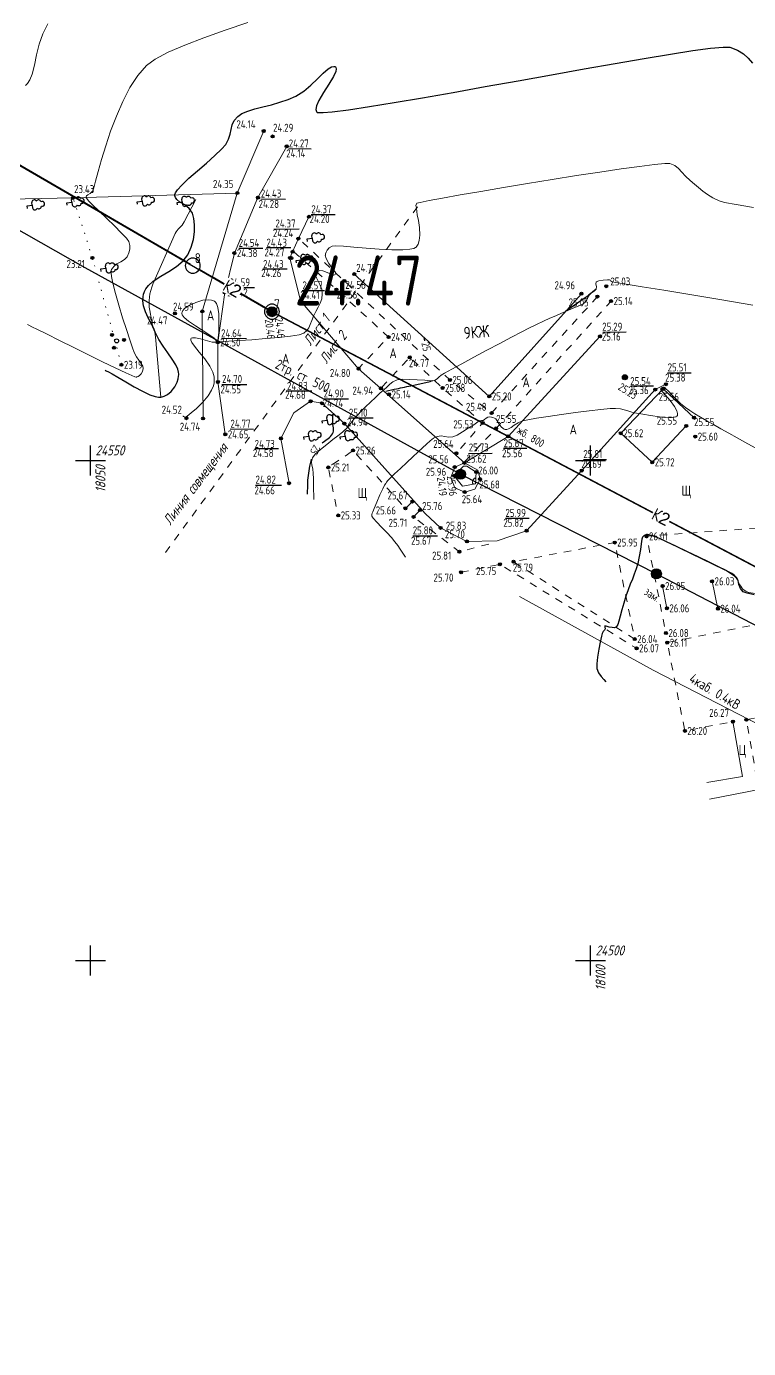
# Model space of a CAD drawing. Header units: metres. Extents: x 2491 to 4492, y 1184 to 2058.
# Drawn here: x 2635.6 to 2707.8, y 1467.5 to 1599.6 of the extents above; entities that cross this region are included whole.
import ezdxf
from ezdxf.enums import TextEntityAlignment as Align

# ---------------------------------------------------------------- set-up
doc = ezdxf.new("R2010")
doc.units = ezdxf.units.M
for name, pattern in [('g5_01_5x1_5', [1.5, 0.75, -0.75]), ('g5_366', [0.85, 0.1, -0.75]), ('осеваяX2', [4, 2.5, -0.5, 0.5, -0.5])]:
    doc.linetypes.add(name, pattern=pattern)
for name, color, linetype, transparency in [('02_Сетка', 7, 'Continuous', 0.6), ('03_Здания и строения', 7, 'Continuous', 0.6), ('06_Инженерно-технические сооружения', 7, 'Continuous', 0.6), ('10_Границы покрытий и угодий', 7, 'Continuous', 0.6), ('12_Рельеф', 7, 'Continuous', 0.6), ('13_Растительность', 7, 'Continuous', 0.6), ('14_Ограждения', 7, 'Continuous', 0.6), ('19_Горизонтали', 7, 'Continuous', 0.6), ('30_Канализация', 7, 'Continuous', 0.6), ('32_Теплосеть', 7, 'Continuous', 0.6), ('33_Газопровод', 7, 'Continuous', 0.6), ('37_Кабель низкого напряжения', 7, 'Continuous', 0.6), ('44_Крышки колодцев', 7, 'Continuous', 0.6), ('45_Номера колодцев', 7, 'Continuous', 0.6), ('61_Отметки высоты поверхности', 7, 'Continuous', 0.6)]:
    doc.layers.add(name, color=color, linetype=linetype, transparency=transparency)
doc.layers.add('rastr', color=7, linetype='Continuous')
doc.layers.add('Сетка', color=7, linetype='Continuous')
for name, color, linetype, lineweight in [('Сети_Горизонтали.Вспомогательные', 1, 'Continuous', 9), ('Сети_Горизонтали.Основные', 1, 'Continuous', 30), ('Сети_К2', 40, 'Continuous', 30), ('Сети_К2.Метки', 40, 'Continuous', 30), ('Сети_Трасса', 1, 'осеваяX2', 30)]:
    doc.layers.add(name, color=color, linetype=linetype, lineweight=lineweight)
doc.styles.add('LIKE11', font='GOST_0.TTF')
doc.styles.add('LIKE14', font='GOST_0.TTF')
doc.styles.add('LIKE17', font='GOST_0.TTF')
doc.styles.add('LIKE32', font='GOST_0.TTF')
doc.styles.add('LIKE36', font='GOST_0.TTF')
doc.styles.add('Line_GUGK', font='GOST_0.TTF')
doc.styles.get("Standard").update_dxf_attribs({"font": 'GOST_0.TTF'})
doc.linetypes.add('g5_085a', pattern='A,0.001,[19,GUGK_2005.shx,S=1,R=180,X=0,Y=0],0.5,[18,GUGK_2005.shx,S=6,R=180,X=0,Y=0],0.5', length=1.001)
doc.linetypes.add('g5_119_3', pattern='A,4,-1,[31,GUGK_2005.shx,S=0.1,R=0,X=0,Y=0],4,[31,GUGK_2005.shx,S=0.1,R=180,X=0,Y=0],-1', length=10)
doc.linetypes.add('g5_121_g', pattern='A,4,-0.4,["Г",Line_GUGK,S=1,R=0,X=0,Y=-0.5],-1.2,12', length=17.6)
doc.linetypes.add('g5_122_kl', pattern='A,1,-1,1.5,-0.4,["Кл",Line_GUGK,S=1,R=0,X=0,Y=-0.5],-2.4,1.5,-1,4,-1,4,-1,3', length=21.8)
doc.linetypes.add('g5_122_t', pattern='A,1,-1,1.5,-0.4,["Т",Line_GUGK,S=1,R=0,X=0,Y=-0.5],-1.5,1.5,-1,4,-1,4,-1,3', length=20.9)
doc.linetypes.add('g5_474_1a', pattern='A,1,-0.25,[28,GUGK_2005.shx,S=1,R=0,X=0,Y=0],-0.25,1', length=2.5)

# ---------------------------------------------------------------- blocks, each defined once
blk = doc.blocks.new('g5_388_1')
at = {"color": 0}
blk.add_lwpolyline([(0, 0.5), (0.26, 0.5, 0.798042), (0.36, 0.97, 0.636328), (0.23, 1.41, 0.533064), (0, 1.75, 0.533064), (-0.23, 1.41, 0.636328), (-0.36, 0.97, 0.798042), (-0.26, 0.5)], format="xyb", dxfattribs=at)
for points in [[(0, 0.5), (-0.26, 0.5)], [(0.25, 0), (0, 0), (0, 0.5)]]:
    blk.add_lwpolyline(points, dxfattribs=at)
blk = doc.blocks.new('g5_117t')
h = blk.add_hatch(color=255)
h.paths.add_polyline_path([(-0.04, -0.04), (-0.46, -0.04, 0.367426), (-0.04, -0.46)])
h.paths.add_polyline_path([(0.04, -0.46, 0.367426), (0.46, -0.04), (0.04, -0.04)])
h.paths.add_polyline_path([(0.46, 0.04, 0.921954), (-0.46, 0.04)])
at = {"color": 0}
for points in [[(-0.5, 0), (0.5, 0)], [(0, -0.5), (0, 0)]]:
    blk.add_lwpolyline(points, dxfattribs=at)
blk.add_circle((0, 0), 0.5, dxfattribs=at)
blk = doc.blocks.new('g5_122_7')
h = blk.add_hatch(color=0)
edge = h.paths.add_edge_path()
edge.add_arc((0, 0), 0.25, 0, 360)
at = {"color": 0}
blk.add_circle((0, 0), 0.25, dxfattribs=at)
blk = doc.blocks.new('g5_395_1')
h = blk.add_hatch(color=0)
h.paths.add_polyline_path([(-0.15, 0.75, 1), (0.15, 0.75, 1)])
h.paths.add_polyline_path([(-0.5, -0.37, 1), (-0.8, -0.37, 1)])
h.paths.add_polyline_path([(0.8, -0.37, 1), (0.5, -0.37, 1)])
at = {"color": 0}
for centre, radius in [((0, 0), 0.2), ((0, 0.75), 0.15), ((-0.65, -0.37), 0.15), ((0.65, -0.37), 0.15)]:
    blk.add_circle(centre, radius, dxfattribs=at)
blk = doc.blocks.new('g5_012')
at = {"color": 92}
for points in [[(0, -1.5), (0, 1.5)], [(-1.5, 0), (1.5, 0)]]:
    blk.add_lwpolyline(points, dxfattribs=at)
blk = doc.blocks.new('g5_330')
blk.add_hatch(color=0).paths.add_polyline_path([(0.15, 0, 1), (-0.15, 0, 1)])
at = {"color": 0}
blk.add_circle((0, 0), 0.15, dxfattribs=at)
blk = doc.blocks.new('g5_117kl')
h = blk.add_hatch(color=255)
h.paths.add_polyline_path([(0.42, 0.2, 0.633652), (-0.42, 0.2)])
h.paths.add_polyline_path([(-0.45, 0.12, 0.067116), (-0.46, 0, 0.067116), (-0.45, -0.12), (0.45, -0.12, 0.067116), (0.46, 0, 0.067116), (0.45, 0.12)])
h.paths.add_polyline_path([(-0.42, -0.2, 0.633652), (0.42, -0.2)])
at = {"color": 0}
for p, q in [((-0.47, 0.16), (0.47, 0.16)), ((-0.47, -0.16), (0.47, -0.16))]:
    blk.add_line(p, q, dxfattribs=at)
blk.add_circle((0, 0), 0.5, dxfattribs=at)

msp = doc.modelspace()

# ---------------------------------------------------------------- linework, layer by layer
at = {"layer": '03_Здания и строения', "color": 7, "linetype": 'Continuous', "lineweight": 20, "flags": 128}
msp.add_lwpolyline([(2691.12, 1572.93), (2681.91, 1562.66), (2668.4, 1574.89)], dxfattribs=at)
at = {"layer": '06_Инженерно-технические сооружения', "color": 7, "linetype": 'Continuous', "lineweight": 20, "flags": 128}
for points in [[(2679.32, 1555.67), (2679.66, 1555.69), (2680.6, 1555.09), (2680.53, 1553.91), (2679.22, 1553.69), (2678.4, 1554.72), (2679.32, 1555.67)], [(2704.18, 1544.17), (2704.76, 1541.43)], [(2699.24, 1543.7), (2699.66, 1541.47)], [(2706.26, 1530.14), (2707.23, 1524.67), (2703.66, 1524.04)]]:
    msp.add_lwpolyline(points, dxfattribs=at)
at = {"layer": '10_Границы покрытий и угодий', "color": 7, "linetype": 'Continuous', "lineweight": 20, "flags": 128}
for points in [[(2661.65, 1587.66), (2658.78, 1582.53), (2656.42, 1576.98), (2655.46, 1573.05), (2654.75, 1568.06), (2654.77, 1564.1), (2655.51, 1558.87)], [(2663.88, 1580.62), (2662.82, 1578.44), (2662.24, 1577.12), (2661.97, 1576.51), (2663.02, 1572.22), (2668.84, 1565.42), (2671.08, 1563.46), (2679.42, 1556.01), (2683.81, 1558.66), (2692.98, 1568.67)], [(2661.89, 1553.98), (2661.07, 1558.46), (2662.35, 1561), (2664.04, 1562.17), (2665.18, 1561.98), (2667.42, 1559.94), (2675.51, 1550.94), (2677.04, 1549.51), (2679.67, 1548.16), (2682.71, 1548.22), (2685.63, 1549.23), (2691.16, 1555.24), (2698.5, 1563.34), (2699.57, 1563.88)], [(2679.42, 1556.01), (2680.76, 1555.29), (2680.98, 1554.39), (2680.46, 1553.39), (2679.45, 1553.09), (2678.45, 1553.53), (2678.07, 1554.56), (2678.45, 1555.59), (2679.42, 1556.01)], [(2703.91, 1522.39), (2709.06, 1523.38), (2728.26, 1527.02), (2728.18, 1528.56)]]:
    msp.add_lwpolyline(points, dxfattribs=at)
at = {"layer": '10_Границы покрытий и угодий', "color": 7, "linetype": 'g5_366', "lineweight": 20, "flags": 128}
msp.add_lwpolyline([(2645.13, 1565.82), (2642.23, 1576.51), (2640.29, 1582.51)], dxfattribs=at)
at = {"layer": '10_Границы покрытий и угодий', "color": 7, "linetype": 'g5_01_5x1_5', "lineweight": 20, "flags": 128}
for points in [[(2662.38, 1577.12), (2666.63, 1573.34), (2671.84, 1568.59), (2668.94, 1565.56)], [(2692.72, 1572.64), (2682.14, 1560.99), (2677.97, 1564.3), (2667.4, 1574.2), (2662.95, 1578.35)], [(2679.48, 1556.17), (2682.59, 1559.46), (2694.09, 1572.19)], [(2671.16, 1563.57), (2673.96, 1566.56), (2677.23, 1563.5), (2681.23, 1560), (2678.62, 1556.97)], [(2674.22, 1552.15), (2673.52, 1551.47), (2668.29, 1557.25), (2665.81, 1555.55), (2666.8, 1550.76)], [(2674.99, 1551.3), (2674.33, 1550.61), (2678.92, 1547.13), (2682.5, 1548.06)], [(2715.62, 1547.57), (2711.63, 1549.71), (2697.63, 1548.67), (2699.57, 1539)], [(2696.45, 1538.39), (2684.33, 1546.13), (2694.45, 1548.05), (2696.45, 1538.39)], [(2679.09, 1545.07), (2682.97, 1545.87), (2696.64, 1537.47)], [(2728.18, 1528.56), (2720.57, 1527.19), (2717.14, 1526.58), (2708.56, 1524.95), (2707.61, 1530.33), (2715.25, 1531.91), (2716.29, 1532.25), (2720.59, 1535.25), (2726.13, 1536.82), (2725.44, 1539.66), (2720.3, 1538.26), (2717.03, 1541.6), (2713.68, 1540.9), (2699.7, 1538.04), (2701.46, 1529.21), (2706.26, 1530.14)]]:
    msp.add_lwpolyline(points, dxfattribs=at)
at = {"layer": '12_Рельеф', "color": 7, "linetype": 'g5_085a', "lineweight": 20, "flags": 128}
msp.add_lwpolyline([(2656.71, 1582.98), (2653.21, 1571.15), (2653.29, 1560.45)], dxfattribs=at)
at = {"layer": '14_Ограждения', "color": 7, "linetype": 'g5_474_1a', "lineweight": 20, "flags": 128}
for points in [[(2623.39, 1595.84), (2624.23, 1582.17), (2640.29, 1582.51), (2656.71, 1582.98), (2659.35, 1589.2)], [(2653.29, 1560.45), (2653.21, 1571.15), (2656.71, 1582.98)], [(2702.38, 1560.53), (2699.3, 1563.41), (2695.06, 1558.98), (2698.2, 1556.07), (2701.6, 1559.71)]]:
    msp.add_lwpolyline(points, dxfattribs=at)
at = {"layer": '19_Горизонтали', "color": 32, "linetype": 'Continuous', "lineweight": 20, "flags": 128}
for points, elevation in [([(2652.56, 1582.34), (2651.41, 1580.1, -0.10305), (2650.94, 1579.52), (2650.94, 1579.52, 0.118204), (2650.5, 1578.93), (2648.28, 1573.88, 0.147526), (2647.96, 1571.25), (2648.12, 1570.32, 0.047808), (2648.35, 1569.48), (2648.35, 1569.48, -0.069041), (2648.54, 1568.63), (2649.08, 1562.58)], 24), ([(2713.28, 1542.71), (2712.86, 1542.55, -0.12668), (2711.99, 1542.46), (2708.05, 1543.02, -0.25528), (2706.96, 1543.83), (2706.83, 1544.1, 0.130481), (2706.24, 1544.83), (2706.24, 1544.83, 0.04324), (2705.4, 1545.32), (2698.72, 1548.54, -0.017189), (2698.48, 1548.66), (2698.43, 1548.69, 0.031592), (2698.3, 1548.76), (2698.3, 1548.76, 0.069056), (2698.16, 1548.8), (2697.86, 1548.83)], 26)]:
    msp.add_lwpolyline(points, format="xyb", dxfattribs=dict(at, elevation=elevation))
at = {"layer": '19_Горизонтали', "color": 32, "linetype": 'Continuous', "lineweight": 30, "elevation": 25, "flags": 128}
for points in [[(2692.61, 1573.37), (2692.24, 1573.08, -0.016971), (2691.5, 1572.53), (2689.53, 1571.16)], [(2671.58, 1563.19), (2672.41, 1563.37, 0.002376), (2674.06, 1563.73), (2675.99, 1564.16, 0.038472), (2676.27, 1564.25, 0.038472)], [(2665.2, 1558.01), (2665.79, 1558.44, 0.103), (2666.22, 1558.9), (2666.22, 1558.9, 0.176923), (2666.33, 1559.5), (2666.3, 1559.67, -0.045669), (2666.25, 1560.43), (2666.25, 1560.81)], [(2663.72, 1552.88), (2663.75, 1553.82, -0.041878), (2663.98, 1555.68), (2664.12, 1556.36, -0.001248), (2664.13, 1556.37, -0.001248)]]:
    msp.add_lwpolyline(points, format="xyb", dxfattribs=at)
for points in [[(2675.47, 1568.23), (2675.39, 1568.56)], [(2668, 1559.28), (2668.11, 1559.18)]]:
    msp.add_lwpolyline(points, dxfattribs=at)
msp.add_lwpolyline([(2677, 1564.92), (2677, 1564.92)], close=True, dxfattribs=at)
at = {"layer": '19_Горизонтали', "color": 32, "linetype": 'Continuous', "lineweight": 20, "elevation": 26, "flags": 128}
msp.add_lwpolyline([(2680.26, 1554.24, 0.224902), (2680.24, 1554), (2680.24, 1553.98, 0.335322), (2680.4, 1553.88), (2680.4, 1553.88, 0.376193), (2680.53, 1554.01), (2680.55, 1554.39, 0.786118), (2680.39, 1554.45)], format="xyb", close=True, dxfattribs=at)
at = {"layer": '30_Канализация', "color": 42, "linetype": 'g5_122_kl', "lineweight": 30, "flags": 128}
msp.add_lwpolyline([(2573.21, 1770.45), (2565.79, 1625.95), (2660.18, 1571.13), (2816.62, 1488.59), (2949.95, 1381.6), (3024.48, 1321.01), (3045.27, 1304.23), (3096.52, 1320.25), (3183.38, 1424.58), (3235.91, 1417.46), (3257.9, 1413.34), (3277.77, 1408.37)], dxfattribs=at)
at = {"layer": '32_Теплосеть', "color": 5, "linetype": 'g5_122_t', "lineweight": 30, "flags": 128}
msp.add_lwpolyline([(2583.61, 1611.67), (2584.78, 1608.15), (2603.84, 1596.92), (2641.48, 1575.56), (2679.04, 1554.87), (2698.61, 1544.92), (2742.66, 1522.05), (2769.97, 1507.97), (2785.9, 1499.18), (2797.52, 1494), (2800.1, 1497.56)], dxfattribs=at)
at = {"layer": '33_Газопровод', "color": 132, "linetype": 'g5_121_g', "lineweight": 30, "flags": 128}
msp.add_lwpolyline([(2681.91, 1562.66), (2691.12, 1572.93)], dxfattribs=at)
at = {"layer": '37_Кабель низкого напряжения', "color": 1, "linetype": 'g5_119_3', "lineweight": 20, "flags": 128}
msp.add_lwpolyline([(2745.45, 1506.47), (2741.48, 1511.6), (2720.66, 1523.76), (2698.29, 1535.28), (2684.94, 1542.66)], dxfattribs=at)
at = {"layer": '61_Отметки высоты поверхности', "flags": 128}
for points in [[(2661.85, 1587.43), (2664.11, 1587.42)], [(2659.05, 1582.4), (2661.54, 1582.38)], [(2664.11, 1580.86), (2666.5, 1580.86)], [(2660.38, 1579.39), (2662.89, 1579.41)], [(2656.88, 1577.48), (2659.27, 1577.48)], [(2659.64, 1577.55), (2662.08, 1577.54)], [(2659.27, 1575.4), (2661.71, 1575.4)], [(2655.91, 1573.54), (2658.44, 1573.54)], [(2663.21, 1573.24), (2665.44, 1573.24)], [(2655.14, 1568.47), (2657.62, 1568.46)], [(2693.27, 1569.09), (2695.58, 1569.11)], [(2655.18, 1563.85), (2657.66, 1563.86)], [(2699.73, 1565.01), (2702.1, 1565.01)], [(2661.6, 1563.23), (2664.15, 1563.21)], [(2696.05, 1563.7), (2698.32, 1563.71)], [(2665.41, 1562.42), (2667.83, 1562.41)], [(2667.85, 1560.52), (2670.3, 1560.53)], [(2656, 1559.4), (2658.32, 1559.38)], [(2658.46, 1557.46), (2660.84, 1557.45)], [(2683.34, 1557.47), (2685.66, 1557.47)], [(2679.83, 1556.96), (2682.21, 1556.97)], [(2691.32, 1556.35), (2693.64, 1556.36)], [(2658.53, 1553.79), (2661.12, 1553.79)], [(2683.52, 1550.49), (2685.91, 1550.49)], [(2674.25, 1548.71), (2676.72, 1548.71)]]:
    msp.add_lwpolyline(points, dxfattribs=at)
at = {"layer": 'rastr', "color": 5, "linetype": 'g5_01_5x1_5', "lineweight": 20, "flags": 128}
msp.add_lwpolyline([(2649.54, 1547.06), (2674.92, 1581.87)], dxfattribs=at)
at = {"layer": 'Сети_Горизонтали.Вспомогательные', "color": 42, "linetype": 'Continuous', "lineweight": 9, "flags": 128}
for points, elevation in [([(2635.55, 1593.75), (2635.73, 1593.94), (2635.96, 1594.3), (2636.2, 1594.89), (2636.43, 1595.79), (2636.64, 1596.8), (2636.9, 1597.86), (2637.26, 1598.92), (2637.77, 1599.92)], 23), ([(2635.74, 1569.85), (2635.88, 1569.78), (2636.18, 1569.63), (2636.74, 1569.35), (2637.64, 1568.91), (2638.95, 1568.25), (2640.37, 1567.54), (2641.83, 1566.81), (2643.24, 1566.12), (2644.51, 1565.5), (2645.56, 1565.01), (2646.17, 1564.74), (2646.48, 1564.62), (2646.6, 1564.59), (2646.63, 1564.59), (2646.68, 1564.61), (2646.79, 1564.65), (2646.93, 1564.74), (2647.09, 1564.9), (2647.24, 1565.15), (2647.31, 1565.44), (2647.26, 1565.68), (2647.1, 1565.96), (2646.87, 1566.27), (2646.63, 1566.63), (2646.41, 1567.06), (2646.25, 1567.51), (2645.97, 1568.31), (2645.63, 1569.35), (2645.25, 1570.53), (2644.87, 1571.77), (2644.53, 1572.95), (2644.27, 1573.99), (2644.13, 1574.65), (2644.09, 1575.02), (2644.09, 1575.18), (2644.1, 1575.24), (2644.14, 1575.33), (2644.22, 1575.49), (2644.39, 1575.69), (2644.68, 1575.9), (2645.08, 1576.11), (2645.45, 1576.34), (2645.7, 1576.62), (2645.88, 1577.01), (2645.97, 1577.37), (2645.96, 1577.73), (2645.86, 1578.13), (2645.62, 1578.48), (2645.11, 1579.02), (2644.43, 1579.71), (2643.66, 1580.45), (2642.9, 1581.18), (2642.24, 1581.82), (2641.85, 1582.22), (2641.67, 1582.43), (2641.61, 1582.52), (2641.6, 1582.55), (2641.61, 1582.61), (2641.65, 1582.7), (2641.77, 1582.81), (2641.99, 1582.95), (2642.26, 1583.2), (2642.36, 1583.5), (2642.54, 1584.17), (2642.81, 1585.14), (2643.14, 1586.34), (2643.56, 1587.71), (2644.05, 1589.18), (2644.62, 1590.69), (2645.26, 1592.16), (2645.98, 1593.54), (2646.77, 1594.75), (2647.63, 1595.73), (2648.51, 1596.37), (2649.81, 1597.06), (2651.45, 1597.78), (2653.36, 1598.52), (2655.49, 1599.28), (2657.76, 1600.03)], 23.5), ([(2651.28, 1560.69), (2651.29, 1560.68), (2651.34, 1560.65), (2651.42, 1560.6), (2651.52, 1560.57), (2651.7, 1560.69), (2652.1, 1561), (2652.64, 1561.46), (2653.23, 1562.05), (2653.79, 1562.72), (2654.14, 1563.29), (2654.32, 1563.73), (2654.39, 1564.02), (2654.41, 1564.17), (2654.41, 1564.32), (2654.39, 1564.61), (2654.26, 1565.07), (2653.96, 1565.67), (2653.45, 1566.41), (2652.91, 1567.09), (2652.42, 1567.68), (2652.15, 1568.05), (2652.05, 1568.27), (2652.05, 1568.38), (2652.06, 1568.42), (2652.11, 1568.47), (2652.24, 1568.52), (2652.54, 1568.52), (2653.04, 1568.41), (2653.73, 1568.21), (2654.21, 1568.09), (2654.48, 1568.07), (2654.59, 1568.12), (2654.61, 1568.16), (2654.62, 1568.19), (2654.58, 1568.29), (2654.4, 1568.47), (2653.98, 1568.77), (2653.29, 1569.21), (2652.52, 1569.7), (2651.82, 1570.18), (2651.4, 1570.55), (2651.21, 1570.8), (2651.17, 1570.94), (2651.17, 1571.01), (2651.19, 1571.08), (2651.27, 1571.24), (2651.48, 1571.47), (2651.89, 1571.76), (2652.55, 1572.06), (2653.26, 1572.27), (2653.79, 1572.32), (2654.14, 1572.29), (2654.34, 1572.22), (2654.42, 1572.18), (2654.5, 1572.12), (2654.62, 1571.94), (2654.76, 1571.56), (2654.86, 1570.9), (2654.88, 1569.97), (2654.85, 1569.07), (2654.8, 1568.5), (2654.77, 1568.23), (2654.76, 1568.14), (2654.76, 1568.13), (2654.77, 1568.13), (2654.81, 1568.12), (2654.85, 1568.11), (2655.12, 1568.13), (2655.85, 1568.17), (2656.91, 1568.24), (2658.18, 1568.33), (2659.54, 1568.44), (2660.86, 1568.56), (2662.02, 1568.69), (2662.89, 1568.83), (2663.35, 1568.97), (2663.67, 1569.24), (2663.87, 1569.53), (2664.01, 1569.86), (2664.15, 1570.25), (2664.34, 1570.69), (2664.57, 1571.14), (2664.8, 1571.57), (2665.01, 1571.99), (2665.15, 1572.43), (2665.21, 1572.9), (2665.15, 1573.39), (2664.98, 1573.85), (2664.78, 1574.25), (2664.64, 1574.52), (2664.57, 1574.67), (2664.56, 1574.75), (2664.56, 1574.78), (2664.57, 1574.83), (2664.59, 1574.91), (2664.65, 1575.03), (2664.76, 1575.16), (2664.95, 1575.26), (2665.25, 1575.21), (2665.71, 1575.04), (2666.15, 1574.86), (2666.37, 1574.78), (2666.5, 1574.85), (2666.58, 1574.97), (2666.47, 1575.14), (2666.2, 1575.49), (2665.88, 1575.94), (2665.66, 1576.3), (2665.55, 1576.54), (2665.52, 1576.67), (2665.51, 1576.73), (2665.52, 1576.79), (2665.54, 1576.91), (2665.59, 1577.09), (2665.7, 1577.29), (2665.91, 1577.51), (2666.19, 1577.69), (2666.56, 1577.71), (2667.32, 1577.67), (2668.37, 1577.58), (2669.6, 1577.48), (2670.89, 1577.38), (2672.15, 1577.32), (2673.26, 1577.31), (2673.96, 1577.37), (2674.35, 1577.46), (2674.53, 1577.54), (2674.59, 1577.59), (2674.67, 1577.68), (2674.79, 1577.87), (2674.91, 1578.23), (2674.97, 1578.79), (2674.93, 1579.53), (2674.82, 1580.25), (2674.71, 1580.82), (2674.66, 1581.16), (2674.62, 1581.48), (2674.57, 1581.75), (2674.65, 1581.97), (2674.99, 1582.06), (2675.88, 1582.24), (2677.24, 1582.49), (2679, 1582.8), (2681.05, 1583.16), (2683.33, 1583.54), (2685.74, 1583.94), (2688.21, 1584.34), (2690.64, 1584.73), (2692.97, 1585.09), (2695.09, 1585.41), (2696.94, 1585.66), (2698.42, 1585.85), (2699.45, 1585.95), (2699.95, 1585.95), (2700.47, 1585.73), (2700.84, 1585.43), (2701.16, 1585.07), (2701.52, 1584.67), (2701.99, 1584.25), (2702.43, 1583.89), (2702.84, 1583.53), (2703.26, 1583.17), (2703.72, 1582.83), (2704.25, 1582.5), (2704.89, 1582.2), (2705.44, 1582.06), (2706.6, 1581.84), (2708.31, 1581.53)], 24.5), ([(2708.27, 1571.79), (2704.96, 1572.34), (2701.96, 1572.84), (2699.36, 1573.27), (2697.21, 1573.62), (2695.59, 1573.89), (2694.56, 1574.06), (2694.2, 1574.12), (2694.11, 1574.18), (2694.04, 1574.23), (2693.99, 1574.28), (2693.93, 1574.32), (2693.74, 1574.32), (2693.31, 1574.29), (2692.87, 1574.22), (2692.59, 1574.11), (2692.55, 1573.89), (2692.62, 1573.64), (2692.61, 1573.37), (2692.41, 1573.17), (2692.14, 1573.01), (2691.88, 1572.79), (2691.74, 1572.53), (2691.66, 1572.3), (2691.5, 1572.07), (2691.28, 1571.92), (2690.95, 1571.76), (2690.53, 1571.58), (2690.05, 1571.39), (2689.53, 1571.16), (2689.07, 1570.95), (2688.55, 1570.72), (2687.97, 1570.47), (2687.33, 1570.18), (2686.63, 1569.85), (2685.86, 1569.48), (2685.15, 1569.12), (2684.14, 1568.59), (2682.95, 1567.96), (2681.65, 1567.27), (2680.36, 1566.57), (2679.16, 1565.92), (2678.15, 1565.38), (2677.43, 1564.98), (2677.1, 1564.79), (2676.86, 1564.59), (2676.68, 1564.4), (2676.42, 1564.26), (2676.07, 1564.23), (2675.45, 1564.27), (2674.69, 1564.32), (2673.89, 1564.36), (2673.19, 1564.37), (2672.7, 1564.3), (2672.28, 1564.12), (2671.97, 1563.89), (2671.69, 1563.62), (2671.32, 1563.28), (2670.97, 1562.97), (2670.52, 1562.56), (2670.03, 1562.09), (2669.54, 1561.61), (2669.1, 1561.17), (2668.76, 1560.82), (2668.37, 1560.38), (2668.05, 1559.99), (2667.79, 1559.66), (2667.59, 1559.43), (2667.4, 1559.24), (2667.25, 1559.11), (2667.05, 1558.94), (2666.78, 1558.72), (2666.27, 1558.34), (2665.65, 1557.86), (2665.02, 1557.35), (2664.51, 1556.88), (2664.24, 1556.52), (2664.14, 1556.13), (2664.17, 1555.78), (2664.25, 1555.4), (2664.31, 1554.95), (2664.32, 1554.46), (2664.33, 1553.9), (2664.34, 1553.32), (2664.35, 1552.78), (2664.36, 1552.36)], 25), ([(2708.5, 1557.53), (2707.45, 1558.09), (2706.7, 1558.5), (2705.86, 1558.98), (2705.07, 1559.42), (2704.33, 1559.84), (2703.65, 1560.22), (2703.02, 1560.58), (2702.46, 1560.92), (2701.97, 1561.24), (2701.54, 1561.54), (2701.03, 1561.96), (2700.55, 1562.41), (2700.13, 1562.84), (2699.78, 1563.21), (2699.57, 1563.43), (2699.45, 1563.54), (2699.4, 1563.57), (2699.39, 1563.58), (2699.34, 1563.58), (2699.26, 1563.57), (2699.13, 1563.51), (2699.04, 1563.39), (2699.17, 1563.19), (2699.53, 1562.78), (2699.99, 1562.24), (2700.42, 1561.66), (2700.66, 1561.23), (2700.74, 1560.96), (2700.74, 1560.81), (2700.71, 1560.75), (2700.67, 1560.69), (2700.54, 1560.61), (2700.25, 1560.54), (2699.72, 1560.53), (2698.91, 1560.6), (2698.04, 1560.74), (2697.25, 1560.88), (2696.64, 1560.99), (2696.15, 1561.08), (2695.76, 1561.2), (2695.41, 1561.31), (2695.02, 1561.41), (2694.53, 1561.46), (2693.99, 1561.44), (2693.07, 1561.35), (2691.89, 1561.21), (2690.54, 1561.04), (2689.14, 1560.85), (2687.81, 1560.66), (2686.64, 1560.48), (2685.75, 1560.33), (2685.24, 1560.22), (2684.79, 1560.02), (2684.41, 1559.78), (2684.08, 1559.54), (2683.83, 1559.4), (2683.66, 1559.34), (2683.54, 1559.34), (2683.48, 1559.35), (2683.41, 1559.37), (2683.28, 1559.44), (2683.1, 1559.6), (2682.89, 1559.87), (2682.69, 1560.21), (2682.57, 1560.4), (2682.43, 1560.49), (2682.27, 1560.55), (2682.13, 1560.59), (2681.96, 1560.61), (2681.77, 1560.58), (2681.58, 1560.48), (2681.43, 1560.34), (2681.29, 1560.24), (2681.13, 1560.24), (2680.97, 1560.23), (2680.77, 1560.11), (2680.35, 1559.83), (2679.81, 1559.47), (2679.23, 1559.1), (2678.69, 1558.79), (2678.27, 1558.61), (2677.84, 1558.58), (2677.47, 1558.65), (2677.11, 1558.72), (2676.69, 1558.66), (2676.33, 1558.48), (2675.98, 1558.22), (2675.62, 1557.89), (2675.22, 1557.5), (2674.76, 1557.07), (2674.27, 1556.62), (2673.66, 1556.06), (2673.02, 1555.46), (2672.44, 1554.9), (2672, 1554.47), (2671.78, 1554.25), (2671.64, 1554.09), (2671.55, 1553.95), (2671.44, 1553.77), (2671.27, 1553.43), (2670.98, 1552.8), (2670.66, 1552.07), (2670.39, 1551.45), (2670.25, 1551.12), (2670.19, 1550.97), (2670.15, 1550.84), (2670.16, 1550.69), (2670.31, 1550.49), (2670.66, 1550.1), (2671.14, 1549.59), (2671.65, 1549.05), (2672.12, 1548.54), (2672.47, 1548.13), (2672.76, 1547.75), (2673, 1547.4), (2673.21, 1547.08), (2673.38, 1546.8), (2673.53, 1546.57)], 25.5)]:
    msp.add_lwpolyline(points, dxfattribs=dict(at, elevation=elevation))
at = {"layer": 'Сети_Горизонтали.Основные', "color": 40, "linetype": 'Continuous', "lineweight": 30, "flags": 128}
for points, elevation in [([(2643.51, 1565.27), (2643.61, 1565.22), (2643.82, 1565.11), (2644.19, 1564.9), (2644.77, 1564.57), (2645.56, 1564.1), (2646.39, 1563.62), (2647.22, 1563.18), (2647.97, 1562.83), (2648.49, 1562.64), (2648.82, 1562.57), (2649, 1562.57), (2649.08, 1562.58), (2649.19, 1562.61), (2649.41, 1562.69), (2649.72, 1562.86), (2650.09, 1563.16), (2650.47, 1563.63), (2650.69, 1564.07), (2650.8, 1564.43), (2650.84, 1564.68), (2650.86, 1564.8), (2650.86, 1564.89), (2650.84, 1565.08), (2650.76, 1565.38), (2650.55, 1565.81), (2650.19, 1566.39), (2649.75, 1567.01), (2649.29, 1567.67), (2648.86, 1568.36), (2648.51, 1569.07), (2648.15, 1569.84), (2647.81, 1570.52), (2647.52, 1571.13), (2647.33, 1571.72), (2647.27, 1572.22), (2647.29, 1572.61), (2647.35, 1572.89), (2647.39, 1573.04), (2647.43, 1573.16), (2647.56, 1573.4), (2647.83, 1573.74), (2648.31, 1574.17), (2649.05, 1574.67), (2649.85, 1575.16), (2650.63, 1575.66), (2651.31, 1576.21), (2651.78, 1576.82), (2652.11, 1577.59), (2652.32, 1578.36), (2652.42, 1579.11), (2652.43, 1579.8), (2652.36, 1580.43), (2652.22, 1580.97), (2651.91, 1581.46), (2651.46, 1581.8), (2650.98, 1582.09), (2650.67, 1582.33), (2650.52, 1582.54), (2650.47, 1582.71), (2650.46, 1582.8), (2650.47, 1582.86), (2650.53, 1583.02), (2650.73, 1583.31), (2651.16, 1583.78), (2651.88, 1584.47), (2652.73, 1585.22), (2653.62, 1585.99), (2654.45, 1586.73), (2655.12, 1587.37), (2655.55, 1587.86), (2655.84, 1588.39), (2655.99, 1588.89), (2656.09, 1589.35), (2656.2, 1589.8), (2656.4, 1590.23), (2656.75, 1590.65), (2657.18, 1590.94), (2657.77, 1591.18), (2658.48, 1591.4), (2659.27, 1591.61), (2660.12, 1591.82), (2660.97, 1592.07), (2661.8, 1592.35), (2662.56, 1592.69), (2663.35, 1593.19), (2664.07, 1593.79), (2664.72, 1594.41), (2665.3, 1594.98), (2665.8, 1595.41), (2666.13, 1595.62), (2666.35, 1595.66), (2666.47, 1595.63), (2666.52, 1595.6), (2666.57, 1595.55), (2666.61, 1595.42), (2666.55, 1595.13), (2666.32, 1594.64), (2665.85, 1593.88), (2665.32, 1593.06), (2664.86, 1592.26), (2664.63, 1591.7), (2664.58, 1591.35), (2664.63, 1591.16), (2664.67, 1591.09), (2664.71, 1591.06), (2664.86, 1591.03), (2665.29, 1591.03), (2666.2, 1591.1), (2667.82, 1591.31), (2669.92, 1591.63), (2672.41, 1592.04), (2675.23, 1592.52), (2678.28, 1593.05), (2681.5, 1593.63), (2684.81, 1594.22), (2688.13, 1594.82), (2691.39, 1595.4), (2694.51, 1595.95), (2697.41, 1596.45), (2700.02, 1596.89), (2702.25, 1597.23), (2704.04, 1597.47), (2705.3, 1597.59), (2705.96, 1597.58), (2706.72, 1597.29), (2707.31, 1596.92), (2707.8, 1596.48), (2708.24, 1595.98)], 24), ([(2708.38, 1542.83), (2707.68, 1542.97), (2707.28, 1543.13), (2707.01, 1543.46), (2706.87, 1543.85), (2706.78, 1544.24), (2706.63, 1544.54), (2706.39, 1544.78), (2706.15, 1544.94), (2705.84, 1545.11), (2705.51, 1545.28), (2704.82, 1545.62), (2703.88, 1546.08), (2702.79, 1546.61), (2701.65, 1547.16), (2700.56, 1547.68), (2699.62, 1548.13), (2698.94, 1548.45), (2698.6, 1548.6), (2698.2, 1548.73), (2697.86, 1548.81), (2697.71, 1548.85), (2697.64, 1548.86), (2697.56, 1548.82), (2697.38, 1548.74), (2697.23, 1548.6), (2697.17, 1548.37), (2697.1, 1547.93), (2697.02, 1547.34), (2696.91, 1546.66), (2696.75, 1545.96), (2696.59, 1545.41), (2696.41, 1544.9), (2696.22, 1544.4), (2696.01, 1543.87), (2695.79, 1543.31), (2695.56, 1542.67), (2695.35, 1541.98), (2695.17, 1541.31), (2695.01, 1540.7), (2694.86, 1540.18), (2694.75, 1539.86), (2694.66, 1539.69), (2694.6, 1539.62), (2694.56, 1539.59), (2694.51, 1539.56), (2694.39, 1539.53), (2694.19, 1539.54), (2693.91, 1539.6), (2693.61, 1539.69), (2693.45, 1539.71), (2693.46, 1539.58), (2693.49, 1539.41), (2693.42, 1539.29), (2693.31, 1539.15), (2693.2, 1538.96), (2693.12, 1538.67), (2692.99, 1538.1), (2692.85, 1537.37), (2692.72, 1536.6), (2692.65, 1535.92), (2692.66, 1535.45), (2692.84, 1535.01), (2693.09, 1534.65), (2693.36, 1534.36), (2693.57, 1534.12)], 26)]:
    msp.add_lwpolyline(points, dxfattribs=dict(at, elevation=elevation))
at = {"layer": 'Сети_К2', "color": 40, "linetype": 'Continuous', "lineweight": 30}
for p, q in [((2651.61, 1576.11), (2566.44, 1625.58)), ((2659.53, 1571.51), (2652.91, 1575.35)), ((2737.35, 1530.42), (2660.84, 1570.78))]:
    msp.add_line(p, q, dxfattribs=at)
for centre, start, end in [((2652.26, 1575.73), 0, 180), ((2652.26, 1575.73), 180, 0), ((2660.18, 1571.13), 0, 180), ((2660.18, 1571.13), 180, 0)]:
    msp.add_arc(centre, 0.75, start, end, dxfattribs=at)
at = {"layer": 'Сети_Трасса', "color": 1, "linetype": 'осеваяX2', "lineweight": 30, "ltscale": 5, "flags": 128}
msp.add_lwpolyline([(3045.27, 1304.23), (3024.48, 1321.01), (2949.95, 1381.6), (2816.62, 1488.59), (2738.01, 1530.07), (2660.18, 1571.13), (2652.26, 1575.73), (2565.79, 1625.95)], dxfattribs=at)

# ---------------------------------------------------------------- block references
at = {"layer": '02_Сетка', "color": 92, "linetype": 'Continuous', "lineweight": 15, "ltscale": 0.5}
for p in [(2642.03, 1556.26), (2692.03, 1556.26), (2642.03, 1506.26), (2692.03, 1506.26)]:
    msp.add_blockref('g5_012', p, dxfattribs=at)
at = {"layer": '13_Растительность', "color": 92, "linetype": 'Continuous', "lineweight": 20, "rotation": 277.5631784342272}
for name, p in [('g5_388_1', (2635.7, 1581.71, 23.16)), ('g5_388_1', (2639.68, 1582.02, 23.33)), ('g5_388_1', (2646.71, 1582.11, 23.61)), ('g5_388_1', (2650.71, 1582.06, 23.84)), ('g5_388_1', (2663.71, 1578.41, 24.36)), ('g5_388_1', (2643.08, 1575.4, 23.21)), ('g5_388_1', (2662.59, 1576.25, 24.39)), ('g5_395_1', (2644.65, 1568.21, 23.27)), ('g5_388_1', (2665.2, 1560.23, 24.91)), ('g5_388_1', (2663.37, 1558.61, 24.86)), ('g5_388_1', (2667.01, 1558.63, 25.05))]:
    msp.add_blockref(name, p, dxfattribs=at)
at = {"layer": '44_Крышки колодцев', "color": 7, "linetype": 'Continuous', "lineweight": 20}
for name, p, rotation in [('g5_117kl', (2660.18, 1571.13, 24.46), 326.3099380122847), ('g5_122_7', (2695.47, 1564.57, 25.23), 327.2608096277772), ('g5_117t', (2679.04, 1554.87, 25.95), 277.5631784342272), ('g5_117t', (2698.61, 1544.92), 327.2608096277772)]:
    msp.add_blockref(name, p, dxfattribs=dict(at, rotation=rotation))
at = {"layer": '61_Отметки высоты поверхности', "color": 7, "linetype": 'Continuous', "lineweight": 20}
for p in [(2659.35, 1589.2, 24.14), (2660.24, 1588.65, 24.29), (2661.65, 1587.66, 24.14), (2640.29, 1582.51, 23.43), (2656.71, 1582.98, 24.35), (2658.78, 1582.53, 24.28), (2663.88, 1580.62, 24.2), (2662.82, 1578.44, 24.23), (2656.42, 1576.98, 24.38), (2662.24, 1577.12, 24.27), (2642.23, 1576.51, 23.21), (2661.97, 1576.51, 24.26), (2662.12, 1576.48, 24.43), (2668.4, 1574.89, 24.78), (2655.46, 1573.05, 24.43), (2666.63, 1573.34, 24.56), (2667.4, 1574.2, 24.56), (2691.12, 1572.93, 24.96), (2693.6, 1573.67, 25.03), (2663.02, 1572.22, 24.41), (2692.72, 1572.64, 25.05), (2694.09, 1572.19, 25.14), (2650.47, 1570.96, 24.47), (2653.21, 1571.15, 24.59), (2654.75, 1568.06, 24.5), (2671.84, 1568.59, 24.7), (2692.98, 1568.67, 25.16), (2673.96, 1566.56, 24.77), (2645.13, 1565.82, 23.19), (2668.84, 1565.42, 24.8), (2654.77, 1564.1, 24.55), (2677.97, 1564.3, 25.06), (2699.57, 1563.88, 25.38), (2671.08, 1563.46, 24.94), (2671.89, 1562.86, 25.14), (2677.23, 1563.5, 25.07), (2681.91, 1562.66, 25.2), (2698.5, 1563.34, 25.36), (2699.3, 1563.41, 25.57), (2664.04, 1562.17, 24.68), (2665.18, 1561.98, 24.74), (2651.63, 1560.48, 24.52), (2653.29, 1560.45, 24.73), (2667.42, 1559.94, 24.94), (2681.23, 1560, 25.53), (2682.14, 1560.99, 25.48), (2701.6, 1559.71, 25.55), (2702.38, 1560.53, 25.55), (2655.51, 1558.87, 24.65), (2661.07, 1558.46, 24.58), (2682.59, 1559.46, 25.55), (2683.81, 1558.66, 25.56), (2695.06, 1558.98, 25.61), (2702.5, 1558.64, 25.6), (2668.29, 1557.25, 25.26), (2678.62, 1556.97, 25.64), (2679.42, 1556.01, 25.62), (2698.2, 1556.07, 25.72), (2665.81, 1555.55, 25.21), (2678.4, 1554.72, 25.96), (2678.45, 1555.59, 25.56), (2680.6, 1555.09, 26), (2691.16, 1555.24, 25.69), (2661.89, 1553.98, 24.66), (2680.98, 1554.39, 25.68), (2674.22, 1552.15, 25.67), (2679.45, 1553.09, 25.64), (2666.8, 1550.76, 25.33), (2673.52, 1551.47, 25.66), (2674.33, 1550.61, 25.71), (2674.99, 1551.3, 25.76), (2677.04, 1549.51, 25.67), (2685.63, 1549.23, 25.82), (2679.67, 1548.16, 25.7), (2694.45, 1548.05, 25.95), (2697.63, 1548.67, 26.01), (2678.92, 1547.13, 25.81), (2682.97, 1545.87, 25.75), (2684.33, 1546.13, 25.79), (2679.09, 1545.07, 25.7), (2704.18, 1544.17, 26.03), (2699.24, 1543.7, 26.05), (2699.66, 1541.47, 26.06), (2704.76, 1541.43, 26.04), (2699.57, 1539, 26.08), (2696.45, 1538.39, 26.04), (2696.64, 1537.47, 26.07), (2699.7, 1538.04, 26.11), (2706.26, 1530.14, 26.27), (2707.61, 1530.33, 26.23), (2701.46, 1529.21, 26.2)]:
    msp.add_blockref('g5_330', p, dxfattribs=at)

# ---------------------------------------------------------------- texts
at = {"color": 6, "linetype": 'ByBlock', "lineweight": 60, "insert": (2662.42, 1576.74), "char_height": 5, "attachment_point": 1}
msp.add_mtext_dynamic_manual_height_columns('24.47', width=3.0861, gutter_width=12.5, heights=[0], dxfattribs=at)
at = {"layer": '03_Здания и строения', "color": 7, "linetype": 'Continuous', "lineweight": 15, "style": 'LIKE14'}
msp.add_text('9КЖ', height=1.2, rotation=5, dxfattribs=at).set_placement((2679.4, 1568.39))
at = {"layer": '10_Границы покрытий и угодий', "color": 7, "linetype": 'Continuous', "lineweight": 15, "style": 'LIKE11'}
for s, p in [('А', (2653.68, 1570.26)), ('А', (2661.19, 1565.92)), ('А', (2671.93, 1566.48)), ('А', (2685.23, 1563.57)), ('А', (2689.94, 1558.85)), ('Щ', (2668.74, 1552.5)), ('Щ', (2701.13, 1552.74)), ('Ц', (2706.84, 1526.81))]:
    msp.add_text(s, height=1, dxfattribs=at).set_placement(p)
at = {"layer": '19_Горизонтали', "color": 32, "linetype": 'Continuous', "lineweight": 15, "style": 'LIKE36'}
for rotation, p in [(282.7377, (2675.11, 1567.99)), (239.109, (2664.4, 1557.89))]:
    msp.add_text('25', height=0.8, rotation=rotation, dxfattribs=at).set_placement(p)
at = {"layer": '30_Канализация', "color": 42, "linetype": 'Continuous', "lineweight": 20, "style": 'LIKE11'}
msp.add_text('жб. 800', height=0.8, rotation=329.138, dxfattribs=at).set_placement((2684.6, 1559.02, 12.16))
at = {"layer": '32_Теплосеть', "color": 5, "linetype": 'Continuous', "lineweight": 15, "style": 'LIKE32'}
msp.add_text('2тр. ст. 500', height=1, rotation=334.2139, dxfattribs=at).set_placement((2660.41, 1565.52))
at = {"layer": '37_Кабель низкого напряжения', "color": 1, "linetype": 'Continuous', "lineweight": 20, "style": 'LIKE32'}
msp.add_text('4каб. 0.4кВ', height=1, rotation=329.3717, dxfattribs=at).set_placement((2701.8, 1534.16))
at = {"layer": '45_Номера колодцев', "color": 7, "linetype": 'Continuous', "lineweight": 15, "ltscale": 0.5, "style": 'LIKE17'}
for s, rotation, p in [('24.46', 277.5632, (2660.45, 1570.47)), ('20.46', 277.5632, (2659.45, 1570.34)), ('25.23', 327.2608, (2694.71, 1563.39)), ('24.19', 277.5632, (2676.66, 1554.55)), ('25.96', 277.5632, (2677.65, 1554.68)), ('зам.', 327.2608, (2697.31, 1542.9))]:
    msp.add_text(s, height=0.8, rotation=rotation, dxfattribs=at).set_placement(p)
at = {"layer": '61_Отметки высоты поверхности', "color": 7, "linetype": 'Continuous', "lineweight": 15, "ltscale": 0.5, "style": 'LIKE17'}
for s, p in [('24.14', (2656.62, 1589.47)), ('24.29', (2660.29, 1589.12)), ('24.27', (2661.85, 1587.55)), ('24.14', (2661.6, 1586.55)), ('23.43', (2640.39, 1582.98)), ('24.35', (2654.28, 1583.49)), ('24.43', (2659.06, 1582.54)), ('24.28', (2658.84, 1581.5)), ('24.37', (2664.11, 1580.97)), ('24.37', (2660.52, 1579.55)), ('24.20', (2663.94, 1580)), ('24.54', (2656.85, 1577.61)), ('24.43', (2659.62, 1577.63)), ('24.24', (2660.27, 1578.58)), ('24.38', (2656.67, 1576.58)), ('24.27', (2659.42, 1576.65)), ('23.21', (2639.63, 1575.5)), ('24.43', (2659.29, 1575.49)), ('24.78', (2668.6, 1575.11)), ('24.59', (2655.93, 1573.66)), ('24.26', (2659.1, 1574.58)), ('25.03', (2694.01, 1573.75)), ('24.42', (2655.71, 1572.65)), ('24.41', (2663.01, 1572.4)), ('24.57', (2663.22, 1573.36)), ('24.56', (2666.65, 1572.44)), ('24.56', (2667.51, 1573.41)), ('24.96', (2688.43, 1573.37)), ('24.59', (2650.29, 1571.23)), ('25.05', (2689.84, 1571.66)), ('25.14', (2694.34, 1571.79)), ('24.47', (2647.68, 1569.85)), ('24.64', (2655.09, 1568.57)), ('25.29', (2693.2, 1569.23)), ('24.50', (2655, 1567.66)), ('24.70', (2672.09, 1568.19)), ('25.16', (2693.16, 1568.24)), ('23.19', (2645.38, 1565.42)), ('24.80', (2665.97, 1564.6)), ('24.77', (2673.87, 1565.58)), ('25.51', (2699.74, 1565.16)), ('24.70', (2655.19, 1564.01)), ('24.83', (2661.68, 1563.3)), ('25.08', (2677.48, 1563.1)), ('25.06', (2678.22, 1563.9)), ('25.54', (2696, 1563.79)), ('25.38', (2699.49, 1564.14)), ('24.55', (2655.03, 1562.97)), ('24.68', (2661.49, 1562.42)), ('24.90', (2665.34, 1562.55)), ('24.94', (2668.22, 1562.84)), ('25.14', (2672.14, 1562.46)), ('25.20', (2682.16, 1562.26)), ('25.36', (2695.83, 1562.88)), ('25.56', (2698.84, 1562.22)), ('24.52', (2649.15, 1560.93)), ('24.74', (2665.25, 1561.59)), ('25.10', (2667.87, 1560.63)), ('25.48', (2679.57, 1561.22)), ('24.74', (2650.96, 1559.23)), ('24.77', (2656.02, 1559.53)), ('24.94', (2667.68, 1559.68)), ('25.53', (2678.31, 1559.47)), ('25.55', (2682.59, 1560.01)), ('25.55', (2698.65, 1559.84)), ('25.55', (2702.38, 1559.7)), ('24.65', (2655.76, 1558.47)), ('25.62', (2695.31, 1558.58)), ('25.60', (2702.75, 1558.24)), ('24.58', (2658.27, 1556.59)), ('24.73', (2658.44, 1557.51)), ('25.26', (2668.54, 1556.85)), ('25.64', (2676.3, 1557.51)), ('25.73', (2679.85, 1557.15)), ('25.56', (2683.18, 1556.58)), ('25.67', (2683.34, 1557.58)), ('25.81', (2691.31, 1556.49)), ('25.21', (2666.06, 1555.15)), ('25.56', (2675.81, 1555.97)), ('25.62', (2679.63, 1556.04)), ('25.69', (2691.11, 1555.5)), ('25.72', (2698.45, 1555.67)), ('24.82', (2658.53, 1553.94)), ('25.96', (2675.56, 1554.72)), ('26.00', (2680.81, 1554.85)), ('24.66', (2658.42, 1552.87)), ('25.68', (2680.91, 1553.45)), ('25.67', (2671.73, 1552.36)), ('25.76', (2675.2, 1551.3)), ('25.64', (2679.15, 1551.98)), ('25.33', (2667.05, 1550.36)), ('25.66', (2670.55, 1550.86)), ('25.99', (2683.52, 1550.61)), ('25.71', (2671.84, 1549.62)), ('25.80', (2674.25, 1548.86)), ('25.70', (2677.47, 1548.48)), ('25.83', (2677.56, 1549.33)), ('25.82', (2683.31, 1549.63)), ('25.67', (2674.08, 1547.83)), ('25.95', (2694.7, 1547.65)), ('26.01', (2697.88, 1548.27)), ('25.81', (2676.19, 1546.34)), ('25.75', (2680.59, 1544.8)), ('25.79', (2684.26, 1545.14)), ('25.70', (2676.33, 1544.14)), ('26.05', (2699.49, 1543.3)), ('26.03', (2704.43, 1543.77)), ('26.06', (2699.91, 1541.07)), ('26.04', (2705.01, 1541.03)), ('26.04', (2696.7, 1537.99)), ('26.08', (2699.82, 1538.6)), ('26.07', (2696.89, 1537.07)), ('26.11', (2699.95, 1537.64)), ('26.27', (2703.89, 1530.62)), ('26.20', (2701.71, 1528.81))]:
    msp.add_text(s, height=0.8, dxfattribs=at).set_placement(p)
at = {"layer": 'rastr', "color": 5, "linetype": 'Continuous', "lineweight": 15, "oblique": 15}
for s, p in [('Лист 1', (2664.03, 1567.66, 25)), ('Лист 2', (2665.64, 1565.86, 25)), ('Линия совмещения', (2650.01, 1549.71))]:
    msp.add_text(s, height=1, rotation=53.1087, dxfattribs=at).set_placement(p)
at = {"layer": 'Сети_К2.Метки', "color": 40, "linetype": 'Continuous', "lineweight": 30, "char_height": 1, "attachment_point": 5}
for s, insert in [('8', (2652.76, 1576.48, 24.15)), ('7', (2660.68, 1571.88, 24.44))]:
    msp.add_mtext(s, dxfattribs=dict(at, insert=insert))
at = {"layer": 'Сетка', "color": 3, "oblique": 15}
for s, p in [('24550', (2642.53, 1556.76)), ('24500', (2692.53, 1506.76))]:
    msp.add_text(s, height=1, dxfattribs=at).set_placement(p)
for s, p in [('18050', (2642.53, 1555.76)), ('18100', (2692.53, 1505.76))]:
    msp.add_text(s, height=1, rotation=90, dxfattribs=at).set_placement(p, align=Align.TOP_RIGHT)

# ---------------------------------------------------------------- next in the draw order: texts
at = {"layer": 'Сети_К2.Метки', "color": 40, "linetype": 'Continuous', "lineweight": 30, "char_height": 1.25, "width": 1.6093, "attachment_point": 5, "bg_fill": 3, "box_fill_scale": 1.1, "bg_fill_color": 256, "bg_fill_true_color": 13158600, "bg_fill_transparency": 0}
for insert, rotation in [((2656.22, 1573.43, 20.89), 329.8519), ((2699.09, 1550.6, 20.99), 332.1832)]:
    msp.add_mtext('К{\\fArial|b0|i0|c204|p34;2}', dxfattribs=dict(at, insert=insert, rotation=rotation))

doc.saveas('drawing.dxf')
